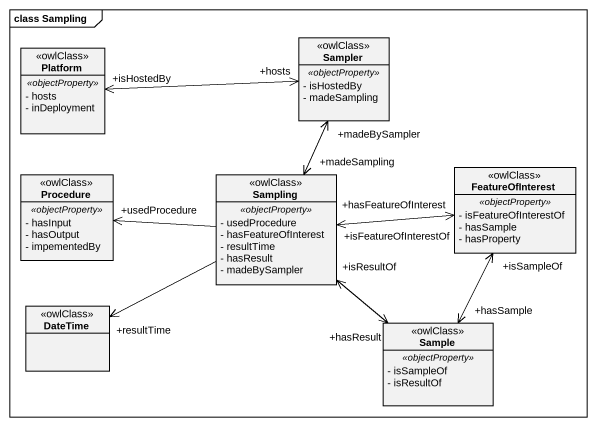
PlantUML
@startuml
mainframe class Sampling
hide circle
hide empty members
skinparam classAttributeIconSize 0
class Sampler <<owlClass>> {
  .. <<objectProperty>> ..
  - isHostedBy
  - madeSampling
}
class Platform <<owlClass>> {
  .. <<objectProperty>> ..
  - hosts
  - inDeployment
}
class Procedure <<owlClass>> {
  .. <<objectProperty>> ..
  - hasInput
  - hasOutput
  - impementedBy
}
class Sampling <<owlClass>> {
  .. <<objectProperty>> ..
  - usedProcedure
  - hasFeatureOfInterest
  - resultTime
  - hasResult
  - madeBySampler
}
class FeatureOfInterest <<owlClass>> {
  .. <<objectProperty>> ..
  - isFeatureOfInterestOf
  - hasSample
  - hasProperty
}
class DateTime <<owlClass>>
class Sample <<owlClass>> {
  .. <<objectProperty>> ..
  - isSampleOf
  - isResultOf
}
Sampler "+hosts" <-left-> "+isHostedBy" Platform
Sampling "+madeSampling" <-up-> "+madeBySampler" Sampler
Sampling -left-> "+usedProcedure" Procedure
Sampling "+isFeatureOfInterestOf" <-right-> "+hasFeatureOfInterest" FeatureOfInterest
Sampling -left-> "+resultTime" DateTime
Sampling "+isResultOf" <--> "+hasResult" Sample
Sample "+hasSample" <-up-> "+isSampleOf" FeatureOfInterest
@enduml
